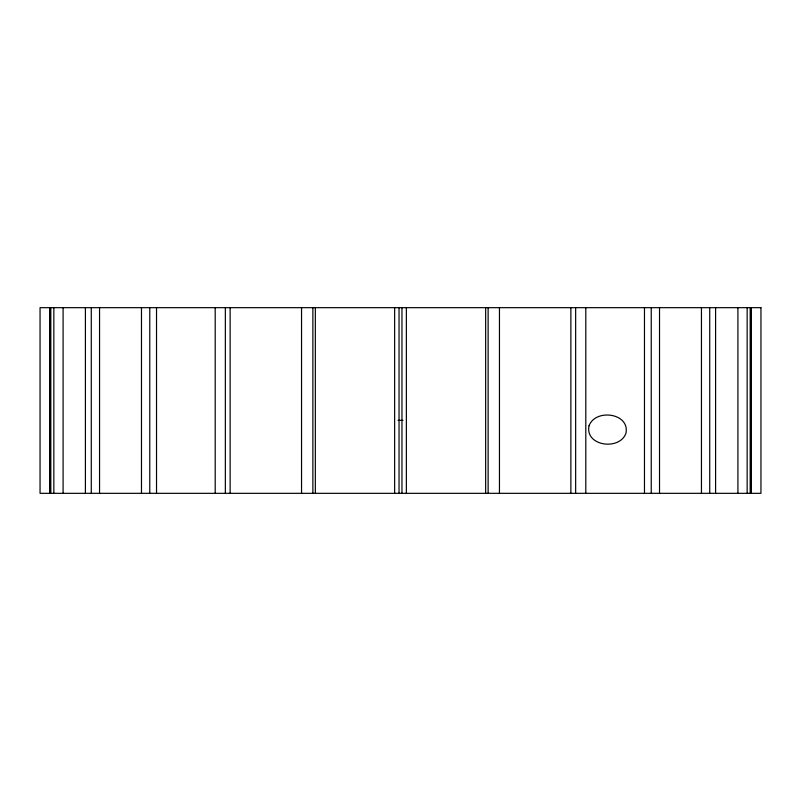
<?xml version="1.0" encoding="UTF-8"?>
<svg xmlns="http://www.w3.org/2000/svg" width="801" height="801" viewBox="0 0 801 801"><rect width="100%" height="100%" fill="white"/><g stroke="black" fill="none" stroke-linecap="round" stroke-linejoin="round"><path stroke-width="1.2" d="M398.027 420.355L402.973 420.355M751.388 307.674L751.388 493.326M750.187 307.674L750.187 493.326M747.153 307.674L747.153 493.326M737.911 307.674L737.911 493.326M715.593 307.674L715.593 493.326M709.726 307.674L709.726 493.326M701.446 307.674L701.446 493.326M659.523 307.674L659.523 493.326M651.233 307.674L651.233 493.326M644.475 307.674L644.475 493.326M585.801 307.674L585.801 493.326M575.649 307.674L575.649 493.326M570.873 307.674L570.873 493.326M499.454 307.674L499.454 493.326M488.129 307.674L488.129 493.326M485.656 307.674L485.656 493.326M406.357 307.674L406.357 493.326M401.962 307.674L401.962 493.326M399.038 307.674L399.038 493.326M394.643 307.674L394.643 493.326M315.344 307.674L315.344 493.326M312.871 307.674L312.871 493.326M301.546 307.674L301.546 493.326M230.127 307.674L230.127 493.326M225.351 307.674L225.351 493.326M215.199 307.674L215.199 493.326M156.525 307.674L156.525 493.326M149.767 307.674L149.767 493.326M141.477 307.674L141.477 493.326M99.554 307.674L99.554 493.326M91.274 307.674L91.274 493.326M85.407 307.674L85.407 493.326M63.089 307.674L63.089 493.326M53.847 307.674L53.847 493.326M50.813 307.674L50.813 493.326M49.612 307.674L49.612 493.326M589.035 425.792C584.75 446.107 619.443 450.903 625.921 433.381C630.207 413.066 595.513 408.27 589.035 425.792M760.95 307.674L40.05 307.674L40.05 493.326L760.95 493.326L760.95 307.674"/></g></svg>
